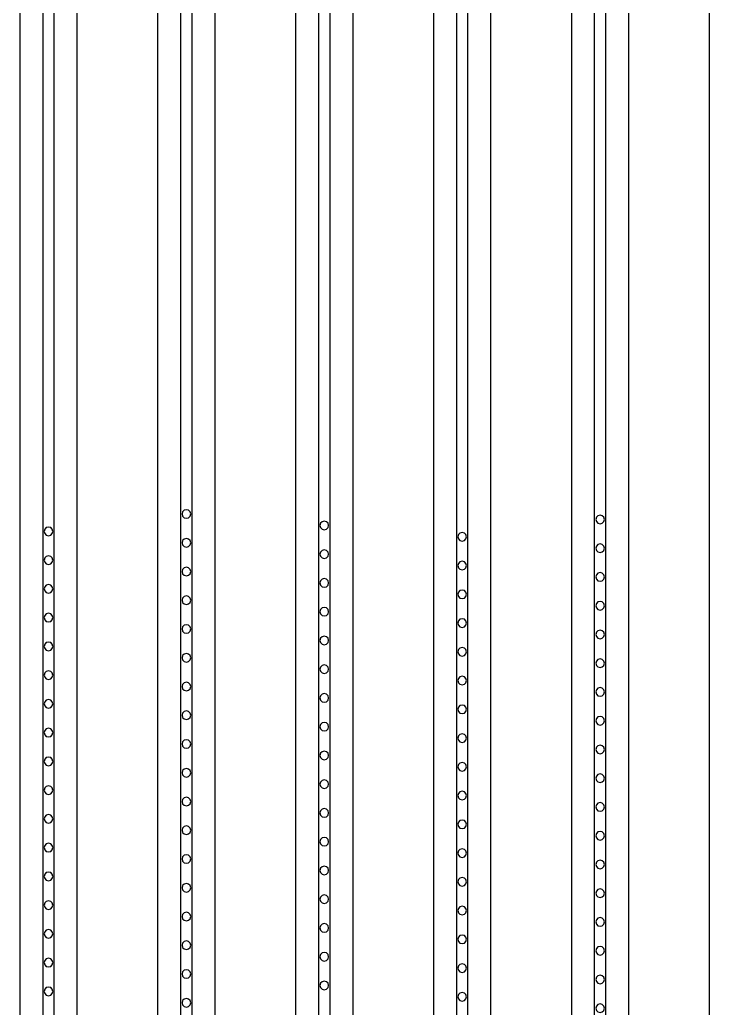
# Model space of a CAD drawing. Header units: metres. Extents: x -1805 to 1655, y -683 to 39617.
# Drawn here: x -514 to -394, y 3961.7 to 4133.7 of the extents above; entities that cross this region are included whole.
import ezdxf

# ---------------------------------------------------------------- set-up
doc = ezdxf.new("R2010")
doc.units = ezdxf.units.M
for name, color, linetype in [('Etching', 5, 'CONTINUOUS'), ('IONP', 7, 'CONTINUOUS'), ('Metal', 4, 'CONTINUOUS')]:
    doc.layers.add(name, color=color, linetype=linetype)

msp = doc.modelspace()

# ---------------------------------------------------------------- linework, layer by layer
at = {"layer": 'Etching'}
for points in [[(-514, 9134.24), (-514, 2557.32)], [(-504, 2557.32), (-504, 9134.24)], [(-490, 9134.24), (-490, 2430.34)], [(-480, 2430.34), (-480, 9134.24)], [(-466, 9134.24), (-466, 2303.36)], [(-456, 2303.36), (-456, 9134.24)], [(-442, 9134.24), (-442, 2176.37)], [(-432, 2176.37), (-432, 9134.24)], [(-418, 9134.24), (-418, 2049.39)], [(-408, 2049.39), (-408, 9134.24)], [(-394, 9134.24), (-394, 1922.4)]]:
    msp.add_lwpolyline(points, dxfattribs=at)
at = {"layer": 'IONP'}
for points in [[(-484.25, 4047.7), (-484.35, 4048.07), (-484.62, 4048.35), (-485, 4048.45), (-485.38, 4048.35), (-485.65, 4048.07), (-485.75, 4047.7), (-485.65, 4047.32), (-485.38, 4047.05), (-485, 4046.95), (-484.62, 4047.05), (-484.35, 4047.32), (-484.25, 4047.7)], [(-412.25, 4046.75), (-412.35, 4047.12), (-412.62, 4047.4), (-413, 4047.5), (-413.38, 4047.4), (-413.65, 4047.12), (-413.75, 4046.75), (-413.65, 4046.37), (-413.38, 4046.1), (-413, 4046), (-412.62, 4046.1), (-412.35, 4046.37), (-412.25, 4046.75)], [(-508.25, 4044.68), (-508.35, 4045.06), (-508.62, 4045.33), (-509, 4045.43), (-509.38, 4045.33), (-509.65, 4045.06), (-509.75, 4044.68), (-509.65, 4044.31), (-509.38, 4044.03), (-509, 4043.93), (-508.62, 4044.03), (-508.35, 4044.31), (-508.25, 4044.68)], [(-460.25, 4045.71), (-460.35, 4046.09), (-460.62, 4046.36), (-461, 4046.46), (-461.38, 4046.36), (-461.65, 4046.09), (-461.75, 4045.71), (-461.65, 4045.34), (-461.38, 4045.06), (-461, 4044.96), (-460.62, 4045.06), (-460.35, 4045.34), (-460.25, 4045.71)], [(-484.25, 4042.7), (-484.35, 4043.07), (-484.62, 4043.35), (-485, 4043.45), (-485.38, 4043.35), (-485.65, 4043.07), (-485.75, 4042.7), (-485.65, 4042.32), (-485.38, 4042.05), (-485, 4041.95), (-484.62, 4042.05), (-484.35, 4042.32), (-484.25, 4042.7)], [(-436.25, 4043.73), (-436.35, 4044.11), (-436.62, 4044.38), (-437, 4044.48), (-437.38, 4044.38), (-437.65, 4044.11), (-437.75, 4043.73), (-437.65, 4043.36), (-437.38, 4043.08), (-437, 4042.98), (-436.62, 4043.08), (-436.35, 4043.36), (-436.25, 4043.73)], [(-412.25, 4041.75), (-412.35, 4042.12), (-412.62, 4042.4), (-413, 4042.5), (-413.38, 4042.4), (-413.65, 4042.12), (-413.75, 4041.75), (-413.65, 4041.37), (-413.38, 4041.1), (-413, 4041), (-412.62, 4041.1), (-412.35, 4041.37), (-412.25, 4041.75)], [(-508.25, 4039.68), (-508.35, 4040.06), (-508.62, 4040.33), (-509, 4040.43), (-509.38, 4040.33), (-509.65, 4040.06), (-509.75, 4039.68), (-509.65, 4039.31), (-509.38, 4039.03), (-509, 4038.93), (-508.62, 4039.03), (-508.35, 4039.31), (-508.25, 4039.68)], [(-460.25, 4040.71), (-460.35, 4041.09), (-460.62, 4041.36), (-461, 4041.46), (-461.38, 4041.36), (-461.65, 4041.09), (-461.75, 4040.71), (-461.65, 4040.34), (-461.38, 4040.06), (-461, 4039.96), (-460.62, 4040.06), (-460.35, 4040.34), (-460.25, 4040.71)], [(-484.25, 4037.7), (-484.35, 4038.07), (-484.62, 4038.35), (-485, 4038.45), (-485.38, 4038.35), (-485.65, 4038.07), (-485.75, 4037.7), (-485.65, 4037.32), (-485.38, 4037.05), (-485, 4036.95), (-484.62, 4037.05), (-484.35, 4037.32), (-484.25, 4037.7)], [(-436.25, 4038.73), (-436.35, 4039.11), (-436.62, 4039.38), (-437, 4039.48), (-437.38, 4039.38), (-437.65, 4039.11), (-437.75, 4038.73), (-437.65, 4038.36), (-437.38, 4038.08), (-437, 4037.98), (-436.62, 4038.08), (-436.35, 4038.36), (-436.25, 4038.73)], [(-460.25, 4035.71), (-460.35, 4036.09), (-460.62, 4036.36), (-461, 4036.46), (-461.38, 4036.36), (-461.65, 4036.09), (-461.75, 4035.71), (-461.65, 4035.34), (-461.38, 4035.06), (-461, 4034.96), (-460.62, 4035.06), (-460.35, 4035.34), (-460.25, 4035.71)], [(-412.25, 4036.75), (-412.35, 4037.12), (-412.62, 4037.4), (-413, 4037.5), (-413.38, 4037.4), (-413.65, 4037.12), (-413.75, 4036.75), (-413.65, 4036.37), (-413.38, 4036.1), (-413, 4036), (-412.62, 4036.1), (-412.35, 4036.37), (-412.25, 4036.75)], [(-508.25, 4034.68), (-508.35, 4035.06), (-508.62, 4035.33), (-509, 4035.43), (-509.38, 4035.33), (-509.65, 4035.06), (-509.75, 4034.68), (-509.65, 4034.31), (-509.38, 4034.03), (-509, 4033.93), (-508.62, 4034.03), (-508.35, 4034.31), (-508.25, 4034.68)], [(-484.25, 4032.7), (-484.35, 4033.07), (-484.62, 4033.35), (-485, 4033.45), (-485.38, 4033.35), (-485.65, 4033.07), (-485.75, 4032.7), (-485.65, 4032.32), (-485.38, 4032.05), (-485, 4031.95), (-484.62, 4032.05), (-484.35, 4032.32), (-484.25, 4032.7)], [(-436.25, 4033.73), (-436.35, 4034.11), (-436.62, 4034.38), (-437, 4034.48), (-437.38, 4034.38), (-437.65, 4034.11), (-437.75, 4033.73), (-437.65, 4033.36), (-437.38, 4033.08), (-437, 4032.98), (-436.62, 4033.08), (-436.35, 4033.36), (-436.25, 4033.73)], [(-460.25, 4030.71), (-460.35, 4031.09), (-460.62, 4031.36), (-461, 4031.46), (-461.38, 4031.36), (-461.65, 4031.09), (-461.75, 4030.71), (-461.65, 4030.34), (-461.38, 4030.06), (-461, 4029.96), (-460.62, 4030.06), (-460.35, 4030.34), (-460.25, 4030.71)], [(-412.25, 4031.75), (-412.35, 4032.12), (-412.62, 4032.4), (-413, 4032.5), (-413.38, 4032.4), (-413.65, 4032.12), (-413.75, 4031.75), (-413.65, 4031.37), (-413.38, 4031.1), (-413, 4031), (-412.62, 4031.1), (-412.35, 4031.37), (-412.25, 4031.75)], [(-508.25, 4029.68), (-508.35, 4030.06), (-508.62, 4030.33), (-509, 4030.43), (-509.38, 4030.33), (-509.65, 4030.06), (-509.75, 4029.68), (-509.65, 4029.31), (-509.38, 4029.03), (-509, 4028.93), (-508.62, 4029.03), (-508.35, 4029.31), (-508.25, 4029.68)], [(-436.25, 4028.73), (-436.35, 4029.11), (-436.62, 4029.38), (-437, 4029.48), (-437.38, 4029.38), (-437.65, 4029.11), (-437.75, 4028.73), (-437.65, 4028.36), (-437.38, 4028.08), (-437, 4027.98), (-436.62, 4028.08), (-436.35, 4028.36), (-436.25, 4028.73)], [(-484.25, 4027.7), (-484.35, 4028.07), (-484.62, 4028.35), (-485, 4028.45), (-485.38, 4028.35), (-485.65, 4028.07), (-485.75, 4027.7), (-485.65, 4027.32), (-485.38, 4027.05), (-485, 4026.95), (-484.62, 4027.05), (-484.35, 4027.32), (-484.25, 4027.7)], [(-460.25, 4025.71), (-460.35, 4026.09), (-460.62, 4026.36), (-461, 4026.46), (-461.38, 4026.36), (-461.65, 4026.09), (-461.75, 4025.71), (-461.65, 4025.34), (-461.38, 4025.06), (-461, 4024.96), (-460.62, 4025.06), (-460.35, 4025.34), (-460.25, 4025.71)], [(-412.25, 4026.75), (-412.35, 4027.12), (-412.62, 4027.4), (-413, 4027.5), (-413.38, 4027.4), (-413.65, 4027.12), (-413.75, 4026.75), (-413.65, 4026.37), (-413.38, 4026.1), (-413, 4026), (-412.62, 4026.1), (-412.35, 4026.37), (-412.25, 4026.75)], [(-508.25, 4024.68), (-508.35, 4025.06), (-508.62, 4025.33), (-509, 4025.43), (-509.38, 4025.33), (-509.65, 4025.06), (-509.75, 4024.68), (-509.65, 4024.31), (-509.38, 4024.03), (-509, 4023.93), (-508.62, 4024.03), (-508.35, 4024.31), (-508.25, 4024.68)], [(-436.25, 4023.73), (-436.35, 4024.11), (-436.62, 4024.38), (-437, 4024.48), (-437.38, 4024.38), (-437.65, 4024.11), (-437.75, 4023.73), (-437.65, 4023.36), (-437.38, 4023.08), (-437, 4022.98), (-436.62, 4023.08), (-436.35, 4023.36), (-436.25, 4023.73)], [(-484.25, 4022.7), (-484.35, 4023.07), (-484.62, 4023.35), (-485, 4023.45), (-485.38, 4023.35), (-485.65, 4023.07), (-485.75, 4022.7), (-485.65, 4022.32), (-485.38, 4022.05), (-485, 4021.95), (-484.62, 4022.05), (-484.35, 4022.32), (-484.25, 4022.7)], [(-460.25, 4020.71), (-460.35, 4021.09), (-460.62, 4021.36), (-461, 4021.46), (-461.38, 4021.36), (-461.65, 4021.09), (-461.75, 4020.71), (-461.65, 4020.34), (-461.38, 4020.06), (-461, 4019.96), (-460.62, 4020.06), (-460.35, 4020.34), (-460.25, 4020.71)], [(-412.25, 4021.75), (-412.35, 4022.12), (-412.62, 4022.4), (-413, 4022.5), (-413.38, 4022.4), (-413.65, 4022.12), (-413.75, 4021.75), (-413.65, 4021.37), (-413.38, 4021.1), (-413, 4021), (-412.62, 4021.1), (-412.35, 4021.37), (-412.25, 4021.75)], [(-508.25, 4019.68), (-508.35, 4020.06), (-508.62, 4020.33), (-509, 4020.43), (-509.38, 4020.33), (-509.65, 4020.06), (-509.75, 4019.68), (-509.65, 4019.31), (-509.38, 4019.03), (-509, 4018.93), (-508.62, 4019.03), (-508.35, 4019.31), (-508.25, 4019.68)], [(-436.25, 4018.73), (-436.35, 4019.11), (-436.62, 4019.38), (-437, 4019.48), (-437.38, 4019.38), (-437.65, 4019.11), (-437.75, 4018.73), (-437.65, 4018.36), (-437.38, 4018.08), (-437, 4017.98), (-436.62, 4018.08), (-436.35, 4018.36), (-436.25, 4018.73)], [(-484.25, 4017.7), (-484.35, 4018.07), (-484.62, 4018.35), (-485, 4018.45), (-485.38, 4018.35), (-485.65, 4018.07), (-485.75, 4017.7), (-485.65, 4017.32), (-485.38, 4017.05), (-485, 4016.95), (-484.62, 4017.05), (-484.35, 4017.32), (-484.25, 4017.7)], [(-412.25, 4016.75), (-412.35, 4017.12), (-412.62, 4017.4), (-413, 4017.5), (-413.38, 4017.4), (-413.65, 4017.12), (-413.75, 4016.75), (-413.65, 4016.37), (-413.38, 4016.1), (-413, 4016), (-412.62, 4016.1), (-412.35, 4016.37), (-412.25, 4016.75)], [(-460.25, 4015.71), (-460.35, 4016.09), (-460.62, 4016.36), (-461, 4016.46), (-461.38, 4016.36), (-461.65, 4016.09), (-461.75, 4015.71), (-461.65, 4015.34), (-461.38, 4015.06), (-461, 4014.96), (-460.62, 4015.06), (-460.35, 4015.34), (-460.25, 4015.71)], [(-508.25, 4014.68), (-508.35, 4015.06), (-508.62, 4015.33), (-509, 4015.43), (-509.38, 4015.33), (-509.65, 4015.06), (-509.75, 4014.68), (-509.65, 4014.31), (-509.38, 4014.03), (-509, 4013.93), (-508.62, 4014.03), (-508.35, 4014.31), (-508.25, 4014.68)], [(-436.25, 4013.73), (-436.35, 4014.11), (-436.62, 4014.38), (-437, 4014.48), (-437.38, 4014.38), (-437.65, 4014.11), (-437.75, 4013.73), (-437.65, 4013.36), (-437.38, 4013.08), (-437, 4012.98), (-436.62, 4013.08), (-436.35, 4013.36), (-436.25, 4013.73)], [(-484.25, 4012.7), (-484.35, 4013.07), (-484.62, 4013.35), (-485, 4013.45), (-485.38, 4013.35), (-485.65, 4013.07), (-485.75, 4012.7), (-485.65, 4012.32), (-485.38, 4012.05), (-485, 4011.95), (-484.62, 4012.05), (-484.35, 4012.32), (-484.25, 4012.7)], [(-412.25, 4011.75), (-412.35, 4012.12), (-412.62, 4012.4), (-413, 4012.5), (-413.38, 4012.4), (-413.65, 4012.12), (-413.75, 4011.75), (-413.65, 4011.37), (-413.38, 4011.1), (-413, 4011), (-412.62, 4011.1), (-412.35, 4011.37), (-412.25, 4011.75)], [(-460.25, 4010.71), (-460.35, 4011.09), (-460.62, 4011.36), (-461, 4011.46), (-461.38, 4011.36), (-461.65, 4011.09), (-461.75, 4010.71), (-461.65, 4010.34), (-461.38, 4010.06), (-461, 4009.96), (-460.62, 4010.06), (-460.35, 4010.34), (-460.25, 4010.71)], [(-508.25, 4009.68), (-508.35, 4010.06), (-508.62, 4010.33), (-509, 4010.43), (-509.38, 4010.33), (-509.65, 4010.06), (-509.75, 4009.68), (-509.65, 4009.31), (-509.38, 4009.03), (-509, 4008.93), (-508.62, 4009.03), (-508.35, 4009.31), (-508.25, 4009.68)], [(-436.25, 4008.73), (-436.35, 4009.11), (-436.62, 4009.38), (-437, 4009.48), (-437.38, 4009.38), (-437.65, 4009.11), (-437.75, 4008.73), (-437.65, 4008.36), (-437.38, 4008.08), (-437, 4007.98), (-436.62, 4008.08), (-436.35, 4008.36), (-436.25, 4008.73)], [(-484.25, 4007.7), (-484.35, 4008.07), (-484.62, 4008.35), (-485, 4008.45), (-485.38, 4008.35), (-485.65, 4008.07), (-485.75, 4007.7), (-485.65, 4007.32), (-485.38, 4007.05), (-485, 4006.95), (-484.62, 4007.05), (-484.35, 4007.32), (-484.25, 4007.7)], [(-412.25, 4006.75), (-412.35, 4007.12), (-412.62, 4007.4), (-413, 4007.5), (-413.38, 4007.4), (-413.65, 4007.12), (-413.75, 4006.75), (-413.65, 4006.37), (-413.38, 4006.1), (-413, 4006), (-412.62, 4006.1), (-412.35, 4006.37), (-412.25, 4006.75)], [(-508.25, 4004.68), (-508.35, 4005.06), (-508.62, 4005.33), (-509, 4005.43), (-509.38, 4005.33), (-509.65, 4005.06), (-509.75, 4004.68), (-509.65, 4004.31), (-509.38, 4004.03), (-509, 4003.93), (-508.62, 4004.03), (-508.35, 4004.31), (-508.25, 4004.68)], [(-460.25, 4005.71), (-460.35, 4006.09), (-460.62, 4006.36), (-461, 4006.46), (-461.38, 4006.36), (-461.65, 4006.09), (-461.75, 4005.71), (-461.65, 4005.34), (-461.38, 4005.06), (-461, 4004.96), (-460.62, 4005.06), (-460.35, 4005.34), (-460.25, 4005.71)], [(-436.25, 4003.73), (-436.35, 4004.11), (-436.62, 4004.38), (-437, 4004.48), (-437.38, 4004.38), (-437.65, 4004.11), (-437.75, 4003.73), (-437.65, 4003.36), (-437.38, 4003.08), (-437, 4002.98), (-436.62, 4003.08), (-436.35, 4003.36), (-436.25, 4003.73)], [(-484.25, 4002.7), (-484.35, 4003.07), (-484.62, 4003.35), (-485, 4003.45), (-485.38, 4003.35), (-485.65, 4003.07), (-485.75, 4002.7), (-485.65, 4002.32), (-485.38, 4002.05), (-485, 4001.95), (-484.62, 4002.05), (-484.35, 4002.32), (-484.25, 4002.7)], [(-412.25, 4001.75), (-412.35, 4002.12), (-412.62, 4002.4), (-413, 4002.5), (-413.38, 4002.4), (-413.65, 4002.12), (-413.75, 4001.75), (-413.65, 4001.37), (-413.38, 4001.1), (-413, 4001), (-412.62, 4001.1), (-412.35, 4001.37), (-412.25, 4001.75)], [(-508.25, 3999.68), (-508.35, 4000.06), (-508.62, 4000.33), (-509, 4000.43), (-509.38, 4000.33), (-509.65, 4000.06), (-509.75, 3999.68), (-509.65, 3999.31), (-509.38, 3999.03), (-509, 3998.93), (-508.62, 3999.03), (-508.35, 3999.31), (-508.25, 3999.68)], [(-460.25, 4000.71), (-460.35, 4001.09), (-460.62, 4001.36), (-461, 4001.46), (-461.38, 4001.36), (-461.65, 4001.09), (-461.75, 4000.71), (-461.65, 4000.34), (-461.38, 4000.06), (-461, 3999.96), (-460.62, 4000.06), (-460.35, 4000.34), (-460.25, 4000.71)], [(-436.25, 3998.73), (-436.35, 3999.11), (-436.62, 3999.38), (-437, 3999.48), (-437.38, 3999.38), (-437.65, 3999.11), (-437.75, 3998.73), (-437.65, 3998.36), (-437.38, 3998.08), (-437, 3997.98), (-436.62, 3998.08), (-436.35, 3998.36), (-436.25, 3998.73)], [(-484.25, 3997.7), (-484.35, 3998.07), (-484.62, 3998.35), (-485, 3998.45), (-485.38, 3998.35), (-485.65, 3998.07), (-485.75, 3997.7), (-485.65, 3997.32), (-485.38, 3997.05), (-485, 3996.95), (-484.62, 3997.05), (-484.35, 3997.32), (-484.25, 3997.7)], [(-412.25, 3996.75), (-412.35, 3997.12), (-412.62, 3997.4), (-413, 3997.5), (-413.38, 3997.4), (-413.65, 3997.12), (-413.75, 3996.75), (-413.65, 3996.37), (-413.38, 3996.1), (-413, 3996), (-412.62, 3996.1), (-412.35, 3996.37), (-412.25, 3996.75)], [(-508.25, 3994.68), (-508.35, 3995.06), (-508.62, 3995.33), (-509, 3995.43), (-509.38, 3995.33), (-509.65, 3995.06), (-509.75, 3994.68), (-509.65, 3994.31), (-509.38, 3994.03), (-509, 3993.93), (-508.62, 3994.03), (-508.35, 3994.31), (-508.25, 3994.68)], [(-460.25, 3995.71), (-460.35, 3996.09), (-460.62, 3996.36), (-461, 3996.46), (-461.38, 3996.36), (-461.65, 3996.09), (-461.75, 3995.71), (-461.65, 3995.34), (-461.38, 3995.06), (-461, 3994.96), (-460.62, 3995.06), (-460.35, 3995.34), (-460.25, 3995.71)], [(-484.25, 3992.7), (-484.35, 3993.07), (-484.62, 3993.35), (-485, 3993.45), (-485.38, 3993.35), (-485.65, 3993.07), (-485.75, 3992.7), (-485.65, 3992.32), (-485.38, 3992.05), (-485, 3991.95), (-484.62, 3992.05), (-484.35, 3992.32), (-484.25, 3992.7)], [(-436.25, 3993.73), (-436.35, 3994.11), (-436.62, 3994.38), (-437, 3994.48), (-437.38, 3994.38), (-437.65, 3994.11), (-437.75, 3993.73), (-437.65, 3993.36), (-437.38, 3993.08), (-437, 3992.98), (-436.62, 3993.08), (-436.35, 3993.36), (-436.25, 3993.73)], [(-412.25, 3991.75), (-412.35, 3992.12), (-412.62, 3992.4), (-413, 3992.5), (-413.38, 3992.4), (-413.65, 3992.12), (-413.75, 3991.75), (-413.65, 3991.37), (-413.38, 3991.1), (-413, 3991), (-412.62, 3991.1), (-412.35, 3991.37), (-412.25, 3991.75)], [(-508.25, 3989.68), (-508.35, 3990.06), (-508.62, 3990.33), (-509, 3990.43), (-509.38, 3990.33), (-509.65, 3990.06), (-509.75, 3989.68), (-509.65, 3989.31), (-509.38, 3989.03), (-509, 3988.93), (-508.62, 3989.03), (-508.35, 3989.31), (-508.25, 3989.68)], [(-460.25, 3990.71), (-460.35, 3991.09), (-460.62, 3991.36), (-461, 3991.46), (-461.38, 3991.36), (-461.65, 3991.09), (-461.75, 3990.71), (-461.65, 3990.34), (-461.38, 3990.06), (-461, 3989.96), (-460.62, 3990.06), (-460.35, 3990.34), (-460.25, 3990.71)], [(-484.25, 3987.7), (-484.35, 3988.07), (-484.62, 3988.35), (-485, 3988.45), (-485.38, 3988.35), (-485.65, 3988.07), (-485.75, 3987.7), (-485.65, 3987.32), (-485.38, 3987.05), (-485, 3986.95), (-484.62, 3987.05), (-484.35, 3987.32), (-484.25, 3987.7)], [(-436.25, 3988.73), (-436.35, 3989.11), (-436.62, 3989.38), (-437, 3989.48), (-437.38, 3989.38), (-437.65, 3989.11), (-437.75, 3988.73), (-437.65, 3988.36), (-437.38, 3988.08), (-437, 3987.98), (-436.62, 3988.08), (-436.35, 3988.36), (-436.25, 3988.73)], [(-412.25, 3986.75), (-412.35, 3987.12), (-412.62, 3987.4), (-413, 3987.5), (-413.38, 3987.4), (-413.65, 3987.12), (-413.75, 3986.75), (-413.65, 3986.37), (-413.38, 3986.1), (-413, 3986), (-412.62, 3986.1), (-412.35, 3986.37), (-412.25, 3986.75)], [(-508.25, 3984.68), (-508.35, 3985.06), (-508.62, 3985.33), (-509, 3985.43), (-509.38, 3985.33), (-509.65, 3985.06), (-509.75, 3984.68), (-509.65, 3984.31), (-509.38, 3984.03), (-509, 3983.93), (-508.62, 3984.03), (-508.35, 3984.31), (-508.25, 3984.68)], [(-460.25, 3985.71), (-460.35, 3986.09), (-460.62, 3986.36), (-461, 3986.46), (-461.38, 3986.36), (-461.65, 3986.09), (-461.75, 3985.71), (-461.65, 3985.34), (-461.38, 3985.06), (-461, 3984.96), (-460.62, 3985.06), (-460.35, 3985.34), (-460.25, 3985.71)], [(-484.25, 3982.7), (-484.35, 3983.07), (-484.62, 3983.35), (-485, 3983.45), (-485.38, 3983.35), (-485.65, 3983.07), (-485.75, 3982.7), (-485.65, 3982.32), (-485.38, 3982.05), (-485, 3981.95), (-484.62, 3982.05), (-484.35, 3982.32), (-484.25, 3982.7)], [(-436.25, 3983.73), (-436.35, 3984.11), (-436.62, 3984.38), (-437, 3984.48), (-437.38, 3984.38), (-437.65, 3984.11), (-437.75, 3983.73), (-437.65, 3983.36), (-437.38, 3983.08), (-437, 3982.98), (-436.62, 3983.08), (-436.35, 3983.36), (-436.25, 3983.73)], [(-460.25, 3980.71), (-460.35, 3981.09), (-460.62, 3981.36), (-461, 3981.46), (-461.38, 3981.36), (-461.65, 3981.09), (-461.75, 3980.71), (-461.65, 3980.34), (-461.38, 3980.06), (-461, 3979.96), (-460.62, 3980.06), (-460.35, 3980.34), (-460.25, 3980.71)], [(-412.25, 3981.75), (-412.35, 3982.12), (-412.62, 3982.4), (-413, 3982.5), (-413.38, 3982.4), (-413.65, 3982.12), (-413.75, 3981.75), (-413.65, 3981.37), (-413.38, 3981.1), (-413, 3981), (-412.62, 3981.1), (-412.35, 3981.37), (-412.25, 3981.75)], [(-508.25, 3979.68), (-508.35, 3980.06), (-508.62, 3980.33), (-509, 3980.43), (-509.38, 3980.33), (-509.65, 3980.06), (-509.75, 3979.68), (-509.65, 3979.31), (-509.38, 3979.03), (-509, 3978.93), (-508.62, 3979.03), (-508.35, 3979.31), (-508.25, 3979.68)], [(-484.25, 3977.7), (-484.35, 3978.07), (-484.62, 3978.35), (-485, 3978.45), (-485.38, 3978.35), (-485.65, 3978.07), (-485.75, 3977.7), (-485.65, 3977.32), (-485.38, 3977.05), (-485, 3976.95), (-484.62, 3977.05), (-484.35, 3977.32), (-484.25, 3977.7)], [(-436.25, 3978.73), (-436.35, 3979.11), (-436.62, 3979.38), (-437, 3979.48), (-437.38, 3979.38), (-437.65, 3979.11), (-437.75, 3978.73), (-437.65, 3978.36), (-437.38, 3978.08), (-437, 3977.98), (-436.62, 3978.08), (-436.35, 3978.36), (-436.25, 3978.73)], [(-460.25, 3975.71), (-460.35, 3976.09), (-460.62, 3976.36), (-461, 3976.46), (-461.38, 3976.36), (-461.65, 3976.09), (-461.75, 3975.71), (-461.65, 3975.34), (-461.38, 3975.06), (-461, 3974.96), (-460.62, 3975.06), (-460.35, 3975.34), (-460.25, 3975.71)], [(-412.25, 3976.75), (-412.35, 3977.12), (-412.62, 3977.4), (-413, 3977.5), (-413.38, 3977.4), (-413.65, 3977.12), (-413.75, 3976.75), (-413.65, 3976.37), (-413.38, 3976.1), (-413, 3976), (-412.62, 3976.1), (-412.35, 3976.37), (-412.25, 3976.75)], [(-508.25, 3974.68), (-508.35, 3975.06), (-508.62, 3975.33), (-509, 3975.43), (-509.38, 3975.33), (-509.65, 3975.06), (-509.75, 3974.68), (-509.65, 3974.31), (-509.38, 3974.03), (-509, 3973.93), (-508.62, 3974.03), (-508.35, 3974.31), (-508.25, 3974.68)], [(-436.25, 3973.73), (-436.35, 3974.11), (-436.62, 3974.38), (-437, 3974.48), (-437.38, 3974.38), (-437.65, 3974.11), (-437.75, 3973.73), (-437.65, 3973.36), (-437.38, 3973.08), (-437, 3972.98), (-436.62, 3973.08), (-436.35, 3973.36), (-436.25, 3973.73)], [(-484.25, 3972.7), (-484.35, 3973.07), (-484.62, 3973.35), (-485, 3973.45), (-485.38, 3973.35), (-485.65, 3973.07), (-485.75, 3972.7), (-485.65, 3972.32), (-485.38, 3972.05), (-485, 3971.95), (-484.62, 3972.05), (-484.35, 3972.32), (-484.25, 3972.7)], [(-460.25, 3970.71), (-460.35, 3971.09), (-460.62, 3971.36), (-461, 3971.46), (-461.38, 3971.36), (-461.65, 3971.09), (-461.75, 3970.71), (-461.65, 3970.34), (-461.38, 3970.06), (-461, 3969.96), (-460.62, 3970.06), (-460.35, 3970.34), (-460.25, 3970.71)], [(-412.25, 3971.75), (-412.35, 3972.12), (-412.62, 3972.4), (-413, 3972.5), (-413.38, 3972.4), (-413.65, 3972.12), (-413.75, 3971.75), (-413.65, 3971.37), (-413.38, 3971.1), (-413, 3971), (-412.62, 3971.1), (-412.35, 3971.37), (-412.25, 3971.75)], [(-508.25, 3969.68), (-508.35, 3970.06), (-508.62, 3970.33), (-509, 3970.43), (-509.38, 3970.33), (-509.65, 3970.06), (-509.75, 3969.68), (-509.65, 3969.31), (-509.38, 3969.03), (-509, 3968.93), (-508.62, 3969.03), (-508.35, 3969.31), (-508.25, 3969.68)], [(-436.25, 3968.73), (-436.35, 3969.11), (-436.62, 3969.38), (-437, 3969.48), (-437.38, 3969.38), (-437.65, 3969.11), (-437.75, 3968.73), (-437.65, 3968.36), (-437.38, 3968.08), (-437, 3967.98), (-436.62, 3968.08), (-436.35, 3968.36), (-436.25, 3968.73)], [(-484.25, 3967.7), (-484.35, 3968.07), (-484.62, 3968.35), (-485, 3968.45), (-485.38, 3968.35), (-485.65, 3968.07), (-485.75, 3967.7), (-485.65, 3967.32), (-485.38, 3967.05), (-485, 3966.95), (-484.62, 3967.05), (-484.35, 3967.32), (-484.25, 3967.7)], [(-460.25, 3965.71), (-460.35, 3966.09), (-460.62, 3966.36), (-461, 3966.46), (-461.38, 3966.36), (-461.65, 3966.09), (-461.75, 3965.71), (-461.65, 3965.34), (-461.38, 3965.06), (-461, 3964.96), (-460.62, 3965.06), (-460.35, 3965.34), (-460.25, 3965.71)], [(-412.25, 3966.75), (-412.35, 3967.12), (-412.62, 3967.4), (-413, 3967.5), (-413.38, 3967.4), (-413.65, 3967.12), (-413.75, 3966.75), (-413.65, 3966.37), (-413.38, 3966.1), (-413, 3966), (-412.62, 3966.1), (-412.35, 3966.37), (-412.25, 3966.75)], [(-508.25, 3964.68), (-508.35, 3965.06), (-508.62, 3965.33), (-509, 3965.43), (-509.38, 3965.33), (-509.65, 3965.06), (-509.75, 3964.68), (-509.65, 3964.31), (-509.38, 3964.03), (-509, 3963.93), (-508.62, 3964.03), (-508.35, 3964.31), (-508.25, 3964.68)], [(-436.25, 3963.73), (-436.35, 3964.11), (-436.62, 3964.38), (-437, 3964.48), (-437.38, 3964.38), (-437.65, 3964.11), (-437.75, 3963.73), (-437.65, 3963.36), (-437.38, 3963.08), (-437, 3962.98), (-436.62, 3963.08), (-436.35, 3963.36), (-436.25, 3963.73)], [(-484.25, 3962.7), (-484.35, 3963.07), (-484.62, 3963.35), (-485, 3963.45), (-485.38, 3963.35), (-485.65, 3963.07), (-485.75, 3962.7), (-485.65, 3962.32), (-485.38, 3962.05), (-485, 3961.95), (-484.62, 3962.05), (-484.35, 3962.32), (-484.25, 3962.7)], [(-412.25, 3961.75), (-412.35, 3962.12), (-412.62, 3962.4), (-413, 3962.5), (-413.38, 3962.4), (-413.65, 3962.12), (-413.75, 3961.75), (-413.65, 3961.37), (-413.38, 3961.1), (-413, 3961), (-412.62, 3961.1), (-412.35, 3961.37), (-412.25, 3961.75)]]:
    msp.add_lwpolyline(points, close=True, dxfattribs=at)
at = {"layer": 'Metal'}
for points in [[(-508, 2553.51), (-508, 9436.51), (-510, 9436.51), (-510, 9436.51), (-510, 2553.51)], [(-484, 2426.53), (-484, 9436.51), (-486, 9436.51), (-486, 9436.51), (-486, 2426.53)], [(-460, 2299.54), (-460, 9436.51), (-462, 9436.51), (-462, 9436.51), (-462, 2299.54)], [(-436, 2172.56), (-436, 9436.51), (-438, 9436.51), (-438, 9436.51), (-438, 2172.56)], [(-412, 2045.58), (-412, 9436.51), (-414, 9436.51), (-414, 9436.51), (-414, 2045.58)]]:
    msp.add_lwpolyline(points, dxfattribs=at)

doc.saveas('drawing.dxf')
